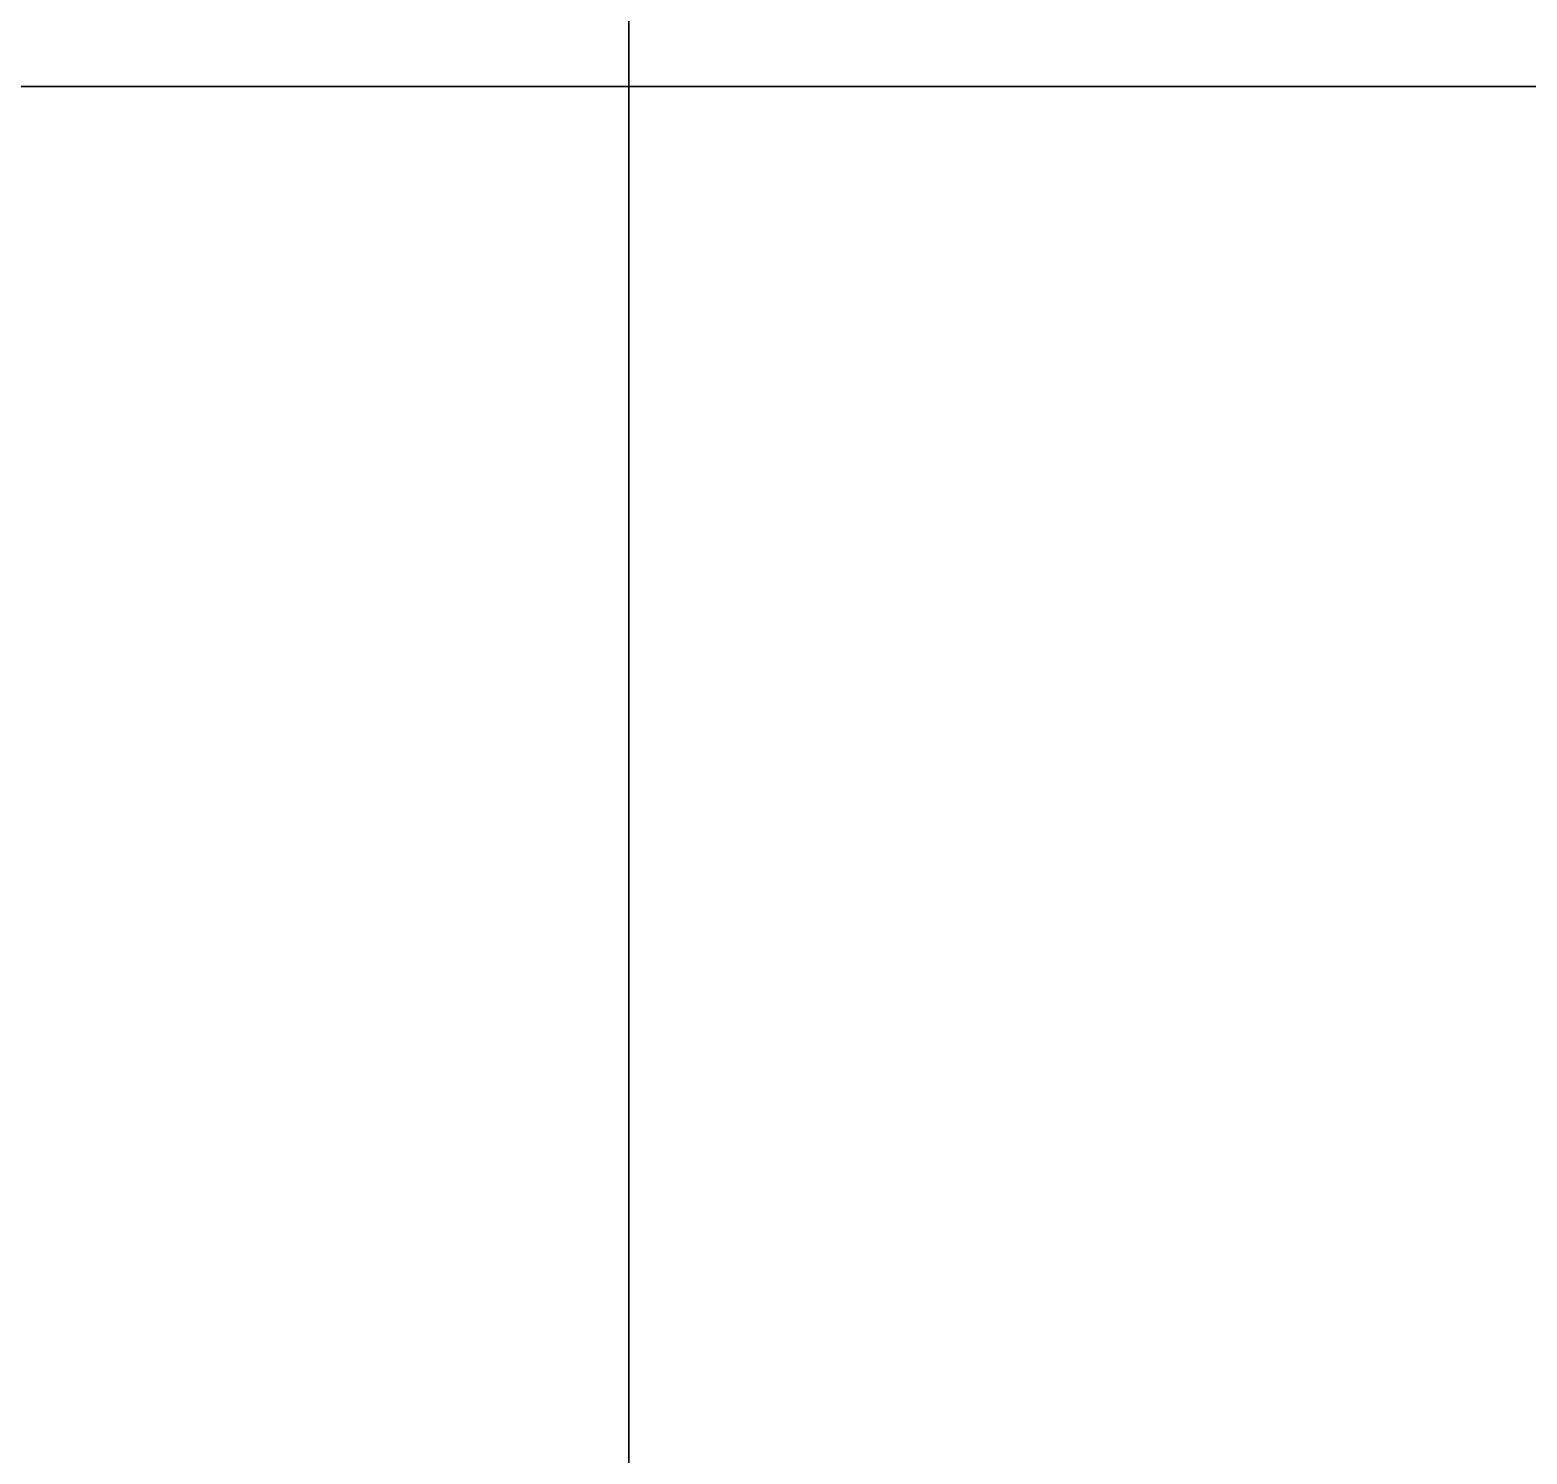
# Model space of a CAD drawing. Header units: millimetres. Extents: x -11 to 11, y -5.8 to 5.8.
# Drawn here: x -5.725 to -4.475, y 1.846 to 3.035 of the extents above; entities that cross this region are included whole.
import ezdxf

# ---------------------------------------------------------------- set-up
doc = ezdxf.new("R2010")
doc.units = ezdxf.units.MM
for name, color, linetype in [('copertura', 8, 'Continuous'), ('pavimento_balcone', 254, 'Continuous'), ('pavimento_pt', 7, 'Continuous'), ('rolf', 254, 'Continuous')]:
    doc.layers.add(name, color=color, linetype=linetype)

msp = doc.modelspace()

# ---------------------------------------------------------------- linework, layer by layer
at = {"layer": 'copertura'}
msp.add_3dface([(-11, 4.2375, 6.3), (-11, -0.0125, 6.3), (0, -0.0125, 6.3), (0, 4.2375, 6.3)], dxfattribs=at)
at = {"layer": 'pavimento_balcone'}
msp.add_3dface([(-10.7, 4.2375, 3), (-10.7, 1.7375, 3), (-3.3, 1.7375, 3), (-3.3, 4.2375, 3)], dxfattribs=at)
at = {"layer": 'pavimento_pt'}
for points in [[(-5.225, 2.9875), (-7.15, 2.9875), (-7.15, 4.2375), (-5.225, 4.2375)], [(-3.3, 2.9875), (-5.225, 2.9875), (-5.225, 4.2375), (-3.3, 4.2375)], [(-5.225, 1.7375), (-7.15, 1.7375), (-7.15, 2.9875), (-5.225, 2.9875)], [(-3.3, 1.7375), (-5.225, 1.7375), (-5.225, 2.9875), (-3.3, 2.9875)]]:
    msp.add_3dface(points, dxfattribs=at)
at = {"layer": 'rolf'}
for points in [[(-10.7, 4.2375, 5.8), (-10.7, -0.0125, 5.8), (0, -0.0125, 5.8), (0, 4.2375, 5.8)], [(-3.3, 4.2375, 2.7), (-3.3, 2.9875, 2.7), (-7.15, 2.9875, 2.7), (-7.15, 4.2375, 2.7)], [(-3.3, 2.9875, 2.7), (-3.3, 1.7375, 2.7), (-7.15, 1.7375, 2.7), (-7.15, 2.9875, 2.7)]]:
    msp.add_3dface(points, dxfattribs=at)

doc.saveas('drawing.dxf')
